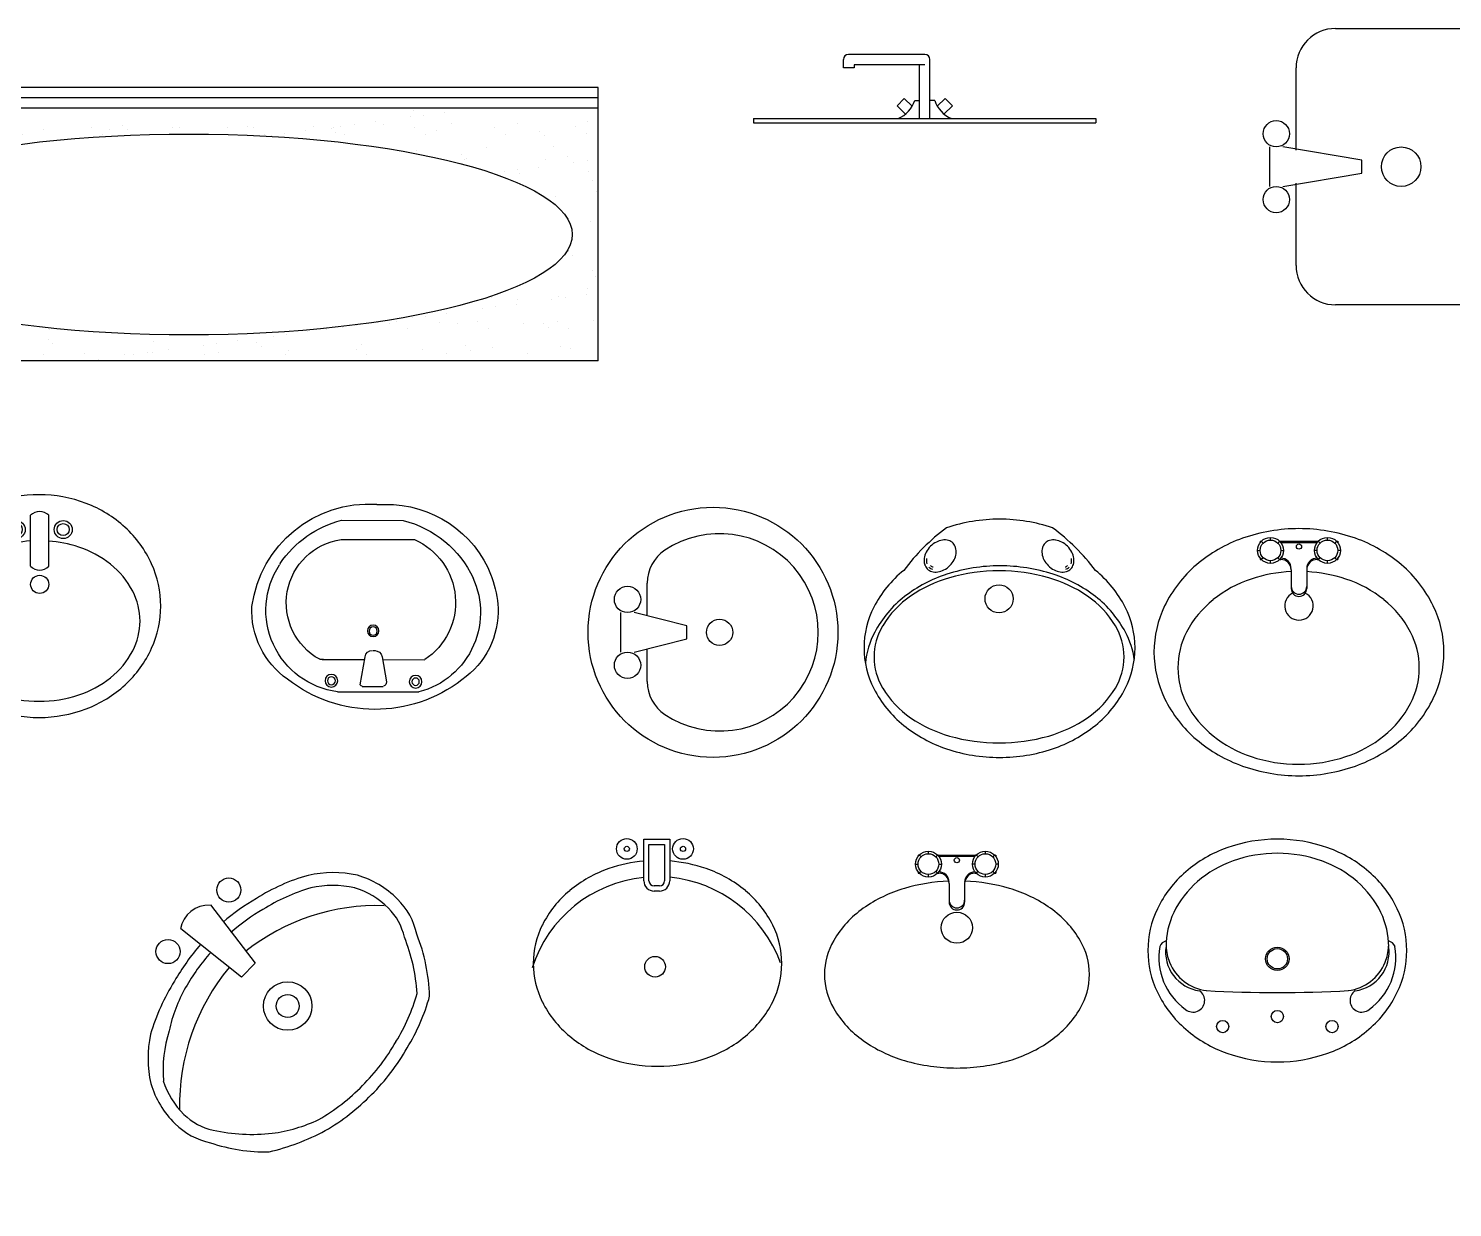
# Model space of a CAD drawing. Extents: x -42728 to 99010, y -18674 to 47645.
# Drawn here: x 48852 to 51602, y 40167 to 42442 of the extents above; entities that cross this region are included whole.
import ezdxf

# ---------------------------------------------------------------- set-up
doc = ezdxf.new("R2010")
doc.units = 0
doc.header["$LTSCALE"] = 100
doc.header["$MEASUREMENT"] = 0
doc.layers.get('0').update_dxf_attribs({"linetype": 'CONTINUOUS'})
for name, color, linetype in [('00-ELE', 2, 'CONTINUOUS'), ('1', 1, 'CONTINUOUS'), ('2', 3, 'CONTINUOUS'), ('3', 4, 'CONTINUOUS'), ('6', 6, 'CONTINUOUS'), ('9', 9, 'CONTINUOUS'), ('DIM', 3, 'CONTINUOUS'), ('DOOR', 3, 'CONTINUOUS'), ('FLOOR', 6, 'CONTINUOUS'), ('字体标注', 3, 'CONTINUOUS'), ('家具', 223, 'CONTINUOUS')]:
    doc.layers.add(name, color=color, linetype=linetype)
doc.styles.add('ATT', font='txt')

# ---------------------------------------------------------------- blocks, each defined once
blk = doc.blocks.new('A$C28C16F61')
at = {"layer": 'DIM'}
for p, q in [((239.4, 16.8), (256.5, 144.6)), ((256.5, 144.6), (290.4, 144.8)), ((290.4, 144.8), (305.7, 9.5))]:
    blk.add_line(p, q, dxfattribs=at)
for centre in [(198.2, 21.2), (350, 22)]:
    blk.add_circle(centre, 21.2, dxfattribs=at)
for centre, radius, start, end in [((276.6, 56.8), 395.5, 90.2624, 105.2325), ((276.6, 56.8), 395.5, 75.2924, 90.2624), ((255.8, 91.5), 356.7, 103.4621, 119.4296), ((260, 53), 403.7, 58.1383, 73.1465), ((324.5, 175.4), 333.1, 137.1017, 156.2544), ((270, 182.9), 294.3, 25.9783, 46.3599), ((125.7, 242.2), 125.7, 147.5758, 180.2624), ((429.1, 243.4), 125.7, 0.2624, 32.9491), ((167.3, 242), 167.3, 180.1507, 208.4561), ((387.4, 243.1), 167.4, 332.0016, 0.2983), ((191.7, 273.5), 204.4, 212.9491, 237.4188), ((362.7, 274.1), 204.4, 303.1061, 327.5758), ((254.5, 413.6), 357, 241.0416, 257.003), ((293, 437.5), 380.5, 282.9997, 298.4593), ((274.6, 448.3), 395.5, 255.2924, 265.7507), ((274.6, 448.3), 395.5, 273.7753, 285.2325), ((277.4, 50.1), 49.9, 221.7776, 305.5889)]:
    blk.add_arc(centre, radius, start, end, dxfattribs=at)
at = {"layer": 'DOOR'}
for radius in [42.6, 20.1]:
    blk.add_circle((269, 238.2), radius, dxfattribs=at)
for centre, radius, start, end in [((276.6, 56.8), 373, 90.2624, 105.2325), ((276.6, 56.8), 373, 75.2924, 90.2624), ((255.8, 91.1), 334.6, 103.3286, 119.1499), ((273.6, 149.5), 285.4, 52.8433, 69.9787), ((327.6, 175.1), 313.8, 138.4294, 157.0431), ((238.8, 120.1), 330, 32.9455, 51.0975), ((125.7, 242.2), 103.2, 147.5758, 180.2624), ((429.1, 243.4), 103.2, 0.2624, 32.9491), ((168, 242), 145.5, 180.1339, 207.6299), ((296, 486.8), 371.1, 223.047, 263.3753), ((258.8, 494.6), 378.5, 275.2561, 316.1718), ((386.7, 243.1), 145.6, 332.8151, 0.3012), ((336.4, 332.4), 237.9, 297.7058, 319.0931), ((191.7, 273.5), 181.9, 212.9491, 237.4188), ((254.5, 414), 334.9, 241.3171, 257.1319), ((303.7, 341.5), 262.3, 285.2325, 303.1061), ((274.6, 448.3), 373, 255.2924, 265.9168), ((274.6, 448.3), 373, 273.6151, 285.2325)]:
    blk.add_arc(centre, radius, start, end, dxfattribs=at)
blk = doc.blocks.new('A$C3657777A')
at = {"layer": 'FLOOR', "xscale": 1.1, "yscale": 1.1, "zscale": 1.1, "rotation": 180}
blk.add_blockref('A$C28C16F61', (610.3, 497.5), dxfattribs=at)
blk = doc.blocks.new('X1')
at = {"layer": '2'}
for p, q in [((-18.64847, 138.157582), (-18.64847, 39.75658)), ((16.27873, 138.157582), (16.27873, 39.75658))]:
    blk.add_line(p, q, dxfattribs=at)
blk.add_lwpolyline([(-235, 215, 0.106686), (-217.447894, 133.675389, 0.101516), (-166.170094, 62.972042, 0.09497), (-90.876035, 16.6418, 0.090808), (0, 0, 0.090808), (90.876035, 16.6418, 0.09497), (166.170094, 62.972042, 0.101516), (217.447894, 133.675389, 0.106686), (235, 215, 0.106686), (217.447894, 296.324611, 0.101516), (166.170094, 367.027958, 0.09497), (90.876035, 413.3582, 0.090808), (0, 430, 0.090808), (-90.876035, 413.3582, 0.09497), (-166.170094, 367.027958, 0.101516), (-217.447894, 296.324611, 0.106686)], format="xyb", close=True, dxfattribs=at)
for points in [[(16.27873, 89.309313, 0.062949), (76.489816, 101.035071, 0.088615), (137.885822, 134.165434, 0.105084), (180.937211, 186.349963, 0.120678), (195, 243.766985, 0.120678), (180.937211, 301.184007, 0.105084), (137.885822, 353.368536, 0.088615), (76.489816, 386.498899, 0.079685), (0, 398.766985, 0.079685), (-76.489816, 386.498899, 0.088615), (-137.885822, 353.368536, 0.105084), (-180.937211, 301.184007, 0.120678), (-195, 243.766985, 0.120678)], [(-195, 243.766985, 0.120678), (-180.937211, 186.349963, 0.105084), (-137.885822, 134.165434, 0.088615), (-76.489816, 101.035071, 0.060511), (-18.64847, 89.478949, 0.079685)]]:
    blk.add_lwpolyline(points, format="xyb", dxfattribs=at)
for centre in [(-1.18487, 173.050515), (-46.61377, 67.319389), (44.244031, 67.319389)]:
    blk.add_circle(centre, 17.4636, dxfattribs=at)
for centre, start, end in [((-1.18487, 120.672689), 45.03491, 134.96509), ((-1.18487, 57.241474), 225.03491, 314.96509)]:
    blk.add_arc(centre, 24.712321, start, end, dxfattribs=at)
at = {"layer": '3'}
for centre in [(-46.61377, 67.319389), (44.244031, 67.319389)]:
    blk.add_circle(centre, 11.6424, dxfattribs=at)
blk = doc.blocks.new('WC012')
at = {"layer": '1', "rotation": 90}
blk.add_blockref('X1', (190.5, -0.3), dxfattribs=at)
blk = doc.blocks.new('P15LAV05')
at = {"color": 0, "linetype": 'ByBlock'}
for p, q in [((114.3, 31.8), (114.3, 95)), ((63.5, -38.1), (63.5, 38.1)), ((190.5, 12.7), (88.9, 38.1)), ((190.5, -12.7), (190.5, 12.7)), ((88.9, -38.1), (190.5, -12.7)), ((114.3, -95), (114.3, -31.8))]:
    blk.add_line(p, q, dxfattribs=at)
for centre, radius in [((241.3, 0), 241.3), ((76.2, 63.5), 25.4), ((254, 0), 25.4), ((76.2, -63.5), 25.4)]:
    blk.add_circle(centre, radius, dxfattribs=at)
for centre, radius, start, end in [((254, 0), 190.5, 236.251, 123.749), ((190.5, 95), 76.2, 123.749, 180), ((190.5, -95), 76.2, 180, 236.251)]:
    blk.add_arc(centre, radius, start, end, dxfattribs=at)
at = {"color": 0, "linetype": 'ByBlock', "style": 'ATT'}
for tag, p, flags in [('ITEM', (0, -457.2), 3), ('ROOM_NUMBER', (0, -685.8), 1)]:
    blk.add_attdef(tag, p, '', height=152.4, dxfattribs=dict(at, flags=flags))
blk = doc.blocks.new('A$C354174B8')
at = {"color": 8}
for p, q in [((303.3, 362.6), (183.7, 362.6)), ((309.7, 31.5), (152.6, 31.5))]:
    blk.add_line(p, q, dxfattribs=at)
at = {"color": 0}
for p, q in [((303.1, 325.5), (162.2, 325.5)), ((222.9, 93.9), (141.4, 93.9)), ((339.7, 93.9), (257.7, 93.9))]:
    blk.add_line(p, q, dxfattribs=at)
at = {"color": 3}
blk.add_line((337, 93.9), (344.3, 93.9), dxfattribs=at)
at = {"color": 0}
for centre, radius in [((241.2, 149.3), 11), ((158.9, 51.3), 12.3), ((321.6, 52.7), 12.2)]:
    blk.add_circle(centre, radius, dxfattribs=at)
at = {"color": 8}
for centre, radius in [((241.2, 148.7), 7.96), ((158.9, 51.3), 7.13), ((321.6, 52.7), 7.68)]:
    blk.add_circle(centre, radius, dxfattribs=at)
at = {"color": 3}
for centre, radius, start, end in [((214.9, 176.5), 216.8, 88.6978, 158.3595), ((236.1, -156.3), 549.7, 90.0971, 91.7047), ((249.6, 166.1), 227.8, 7.4333, 93.637), ((303.1, 321.9), 3.6, 81.4916, 90), ((731.1, 417.4), 339.5, 204.1011, 204.6464), ((193.2, 184.1), 193.4, 159.2438, 177.1519), ((159.4, 211.3), 152.8, 162.815, 164.3059), ((161.6, 188.1), 161.6, 177.3467, 235.2606), ((314.1, 188.1), 161.6, 304.7394, 2.6533), ((237.8, 271.6), 274, 232.1083, 307.8917)]:
    blk.add_arc(centre, radius, start, end, dxfattribs=at)
at = {"color": 8}
for centre, radius, start, end in [((234, 162.7), 206.1, 104.108, 154.3474), ((250.5, 163.4), 206.1, 34.0607, 75.1526), ((289.9, 188.9), 158.6, 277.1645, 33.2408), ((192.6, 185), 158.6, 151.4671, 255.361)]:
    blk.add_arc(centre, radius, start, end, dxfattribs=at)
at = {"color": 0}
for centre, radius, start, end in [((214.6, 204.1), 132.3, 113.3635, 236.3881), ((285.3, 202.9), 123.9, 298.4129, 81.4916)]:
    blk.add_arc(centre, radius, start, end, dxfattribs=at)
at = {"layer": '3', "color": 0}
for p, q in [((241.1, 111.2), (236.6, 111.2)), ((223.9, 99.3), (215.4, 50.7)), ((266.1, 44.7), (256.8, 99.2)), ((261.8, 41.9), (221.3, 41.9))]:
    blk.add_line(p, q, dxfattribs=at)
for centre, radius, start, end in [((238.1, 96.8), 14.4, 90, 170.1277), ((242.6, 96.8), 14.4, 9.6664, 90), ((222.5, 49.5), 7.2, 170.1277, 256.7067), ((260.6, 49.4), 7.2, 283.0797, 318.977)]:
    blk.add_arc(centre, radius, start, end, dxfattribs=at)
blk = doc.blocks.new('A$C52DD5AB8')
at = {"ltscale": 4}
blk.add_blockref('A$C354174B8', (0, 2.4), dxfattribs=at)
blk = doc.blocks.new('A$C62943940')
at = {"layer": '6', "rotation": 270.1858314466301}
blk.add_blockref('A$C52DD5AB8', (-0.8, 474.8), dxfattribs=at)
blk = doc.blocks.new('A$C07CE0D6B')
at = {"rotation": 90}
blk.add_blockref('A$C62943940', (475.4, -6.4), dxfattribs=at)
blk = doc.blocks.new('A$C69CD7568')
at = {"ltscale": 4, "rotation": 180}
blk.add_blockref('A$C07CE0D6B', (475.4, 389.4), dxfattribs=at)
blk = doc.blocks.new('A$C7C367B49')
at = {"layer": '家具', "rotation": 180}
blk.add_blockref('A$C69CD7568', (475.4, 389.4), dxfattribs=at)
blk = doc.blocks.new('A$C72FD7459')
at = {"layer": '家具', "xscale": -1, "rotation": 90}
blk.add_blockref('A$C7C367B49', (389.4, 475.4), dxfattribs=at)
blk = doc.blocks.new('A$C715A47BB')
at = {"layer": '字体标注', "rotation": 270}
blk.add_blockref('A$C72FD7459', (0, 395.8), dxfattribs=at)
blk = doc.blocks.new('A$C57666184')
for p, q in [((1581, 527.5), (0, 527.5)), ((0, 0), (0, 527.5)), ((1581, 0), (1581, 527.5)), ((1581, 507.5), (0, 507.5)), ((1581, 487.5), (0, 487.5)), ((45.1, 485.1), (45.1, 485.1)), ((230.3, 470.2), (230.3, 470.2)), ((256.3, 473.6), (256.3, 473.6)), ((297, 479), (297, 479)), ((1218.5, 470.8), (1218.5, 470.8)), ((1224.7, 484), (1224.7, 484)), ((1244.6, 474.3), (1244.6, 474.3)), ((1285.2, 479.6), (1285.2, 479.6)), ((27.8, 443.5), (27.8, 443.5)), ((58.9, 462.6), (58.9, 462.6)), ((95.7, 452.5), (95.7, 452.5)), ((115.7, 440.5), (115.7, 440.5)), ((121.7, 455.9), (121.7, 455.9)), ((136.2, 448.9), (136.2, 448.9)), ((162.4, 461.3), (162.4, 461.3)), ((259, 460.8), (259, 460.8)), ((268.2, 452.4), (268.2, 452.4)), ((291.9, 449.2), (291.9, 449.2)), ((378.7, 444.7), (378.7, 444.7)), ((447.6, 449.5), (447.6, 449.5)), ((462, 456.4), (462, 456.4)), ((509.5, 446.4), (509.5, 446.4)), ((603.3, 449.7), (603.3, 449.7)), ((637.4, 445.8), (637.4, 445.8)), ((662.1, 454.7), (662.1, 454.7)), ((671.3, 446.2), (671.3, 446.2)), ((759, 450), (759, 450)), ((772.5, 450.7), (772.5, 450.7)), ((865.1, 450.3), (865.1, 450.3)), ((903.4, 452.3), (903.4, 452.3)), ((914.7, 450.3), (914.7, 450.3)), ((1016, 444.2), (1016, 444.2)), ((1031.3, 451.7), (1031.3, 451.7)), ((1065.2, 448.6), (1065.2, 448.6)), ((1070.4, 450.6), (1070.4, 450.6)), ((1074.4, 440.1), (1074.4, 440.1)), ((1083.9, 453.1), (1083.9, 453.1)), ((1110, 456.5), (1110, 456.5)), ((1150.6, 461.9), (1150.6, 461.9)), ((1166.3, 456.6), (1166.3, 456.6)), ((1226.1, 450.9), (1226.1, 450.9)), ((1268.2, 444.1), (1268.2, 444.1)), ((1297.2, 458.2), (1297.2, 458.2)), ((1381.8, 451.2), (1381.8, 451.2)), ((1425.1, 457.6), (1425.1, 457.6)), ((1468.3, 442.4), (1468.3, 442.4)), ((1537.5, 451.4), (1537.5, 451.4)), ((1560.1, 462.5), (1560.1, 462.5)), ((1.5, 435.2), (1.5, 435.2)), ((108.7, 416.9), (108.7, 416.9)), ((157.3, 435.5), (157.3, 435.5)), ((243.6, 439.9), (243.6, 439.9)), ((313, 435.7), (313, 435.7)), ((468.7, 436), (468.7, 436)), ((624.4, 436.3), (624.4, 436.3)), ((935.8, 436.9), (935.8, 436.9)), ((949.4, 435.4), (949.4, 435.4)), ((975.4, 438.8), (975.4, 438.8)), ((1091.5, 437.2), (1091.5, 437.2)), ((1247.2, 437.4), (1247.2, 437.4)), ((1402.9, 437.7), (1402.9, 437.7)), ((1477.5, 434), (1477.5, 434)), ((1495.7, 413), (1495.7, 413)), ((1558.6, 438), (1558.6, 438)), ((48.3, 388.7), (48.3, 388.7)), ((77.5, 386.8), (77.5, 386.8)), ((117.9, 408.5), (117.9, 408.5)), ((183.3, 393.6), (183.3, 393.6)), ((233.2, 387.1), (233.2, 387.1)), ((311.7, 412.5), (311.7, 412.5)), ((314.2, 395.3), (314.2, 395.3)), ((1229.8, 406.5), (1229.8, 406.5)), ((1318, 398.5), (1318, 398.5)), ((1323.1, 389.1), (1323.1, 389.1)), ((1327.2, 390.1), (1327.2, 390.1)), ((1364.8, 411.4), (1364.8, 411.4)), ((1478.8, 389.4), (1478.8, 389.4)), ((1521, 394.1), (1521, 394.1)), ((1559.8, 386.3), (1559.8, 386.3)), ((161.4, 368.6), (161.4, 368.6)), ((1399.2, 365.2), (1399.2, 365.2)), ((1425.2, 368.6), (1425.2, 368.6)), ((1428.3, 361.3), (1428.3, 361.3)), ((1465.9, 373.9), (1465.9, 373.9)), ((1533.8, 382.9), (1533.8, 382.9)), ((1563.3, 366.2), (1563.3, 366.2)), ((118.9, 344.1), (118.9, 344.1)), ((1570.7, 348.5), (1570.7, 348.5)), ((1580, 340.1), (1580, 340.1)), ((7.2, 311.4), (7.2, 311.4)), ((11.1, 324.8), (11.1, 324.8)), ((20.8, 323.4), (20.8, 323.4)), ((33.3, 314.8), (33.3, 314.8)), ((41.9, 310), (41.9, 310)), ((73.9, 320.1), (73.9, 320.1)), ((1498.8, 316.7), (1498.8, 316.7)), ((1577.9, 326.2), (1577.9, 326.2)), ((51.4, 292.4), (51.4, 292.4)), ((60.9, 279.2), (60.9, 279.2)), ((1566.4, 269.8), (1566.4, 269.8)), ((1579.9, 259.5), (1579.9, 259.5)), ((54.6, 196.1), (54.6, 196.1)), ((61.2, 198.2), (61.2, 198.2)), ((1522.9, 210.7), (1522.9, 210.7)), ((1532.1, 202.3), (1532.1, 202.3)), ((53.3, 188), (53.3, 188)), ((82.3, 184.8), (82.3, 184.8)), ((1569.6, 173.5), (1569.6, 173.5)), ((13, 141.4), (13, 141.4)), ((125.2, 151.5), (125.2, 151.5)), ((1559.6, 139), (1559.6, 139)), ((1575.6, 162.4), (1575.6, 162.4)), ((2.5, 136.1), (2.5, 136.1)), ((22.2, 132.9), (22.2, 132.9)), ((158.2, 136.4), (158.2, 136.4)), ((1374.3, 122.3), (1374.3, 122.3)), ((1425.3, 118.5), (1425.3, 118.5)), ((1491.4, 118.4), (1491.4, 118.4)), ((1505.1, 124), (1505.1, 124)), ((1517.4, 121.8), (1517.4, 121.8)), ((1558.1, 127.2), (1558.1, 127.2)), ((57.7, 99.7), (57.7, 99.7)), ((65.7, 93.1), (65.7, 93.1)), ((192.8, 104.6), (192.8, 104.6)), ((260, 85.7), (260, 85.7)), ((265.8, 91.3), (265.8, 91.3)), ((275, 82.9), (275, 82.9)), ((300.7, 91.1), (300.7, 91.1)), ((1222.2, 83), (1222.2, 83)), ((1248.3, 86.4), (1248.3, 86.4)), ((1288.9, 91.7), (1288.9, 91.7)), ((1356.8, 100.7), (1356.8, 100.7)), ((1382.9, 104.1), (1382.9, 104.1)), ((1423.5, 109.5), (1423.5, 109.5)), ((31.5, 55.7), (31.5, 55.7)), ((99.4, 64.6), (99.4, 64.6)), ((101.6, 73), (101.6, 73)), ((122.7, 59.6), (122.7, 59.6)), ((125.5, 68), (125.5, 68)), ((128.3, 55.1), (128.3, 55.1)), ((166.1, 73.4), (166.1, 73.4)), ((234, 82.3), (234, 82.3)), ((257.3, 73.3), (257.3, 73.3)), ((278.4, 59.8), (278.4, 59.8)), ((391.3, 59.4), (391.3, 59.4)), ((413, 73.6), (413, 73.6)), ((434.1, 60.1), (434.1, 60.1)), ((522.1, 61), (522.1, 61)), ((1019.7, 56.3), (1019.7, 56.3)), ((1056.9, 61.3), (1056.9, 61.3)), ((1087.7, 65.2), (1087.7, 65.2)), ((1113.7, 68.7), (1113.7, 68.7)), ((1154.3, 74), (1154.3, 74)), ((1178.9, 71.2), (1178.9, 71.2)), ((1191.6, 75), (1191.6, 75)), ((1212.6, 61.5), (1212.6, 61.5)), ((1275, 74.6), (1275, 74.6)), ((1309.8, 72.9), (1309.8, 72.9)), ((1347.3, 75.3), (1347.3, 75.3)), ((1368.3, 61.8), (1368.3, 61.8)), ((1437.7, 72.3), (1437.7, 72.3)), ((1475.1, 72.9), (1475.1, 72.9)), ((1484.3, 64.5), (1484.3, 64.5)), ((1503, 75.5), (1503, 75.5)), ((1524.1, 62.1), (1524.1, 62.1)), ((1572.7, 77.1), (1572.7, 77.1)), ((115.5, 47.5), (115.5, 47.5)), ((124.7, 39), (124.7, 39)), ((256.2, 54.5), (256.2, 54.5)), ((318.5, 43), (318.5, 43)), ((518.6, 41.3), (518.6, 41.3)), ((527.8, 32.9), (527.8, 32.9)), ((721.6, 36.9), (721.6, 36.9)), ((818.5, 29.8), (818.5, 29.8)), ((844.5, 33.2), (844.5, 33.2)), ((885.2, 38.6), (885.2, 38.6)), ((921.7, 35.2), (921.7, 35.2)), ((953.1, 47.5), (953.1, 47.5)), ((979.1, 50.9), (979.1, 50.9)), ((1124.7, 30.8), (1124.7, 30.8)), ((1324.8, 29), (1324.8, 29)), ((1508.3, 27.7), (1508.3, 27.7)), ((42.9, 10.9), (42.9, 10.9)), ((60.9, 3.4), (60.9, 3.4)), ((195.9, 8.2), (195.9, 8.2)), ((198.6, 11.2), (198.6, 11.2)), ((326.8, 9.9), (326.8, 9.9)), ((354.3, 11.5), (354.3, 11.5)), ((454.7, 9.3), (454.7, 9.3)), ((510, 11.8), (510, 11.8)), ((589.7, 14.2), (589.7, 14.2)), ((616, 3.1), (616, 3.1)), ((665.7, 12.1), (665.7, 12.1)), ((683.9, 12.1), (683.9, 12.1)), ((709.9, 15.5), (709.9, 15.5)), ((720.6, 15.8), (720.6, 15.8)), ((750.6, 20.9), (750.6, 20.9)), ((821.4, 12.3), (821.4, 12.3)), ((848.5, 15.2), (848.5, 15.2)), ((930.9, 26.7), (930.9, 26.7)), ((977.1, 12.6), (977.1, 12.6)), ((983.6, 20.1), (983.6, 20.1)), ((1114.5, 21.7), (1114.5, 21.7)), ((1132.8, 12.9), (1132.8, 12.9)), ((1242.4, 21.1), (1242.4, 21.1)), ((1288.5, 13.2), (1288.5, 13.2)), ((1334, 20.6), (1334, 20.6)), ((1377.4, 26), (1377.4, 26)), ((1444.3, 13.5), (1444.3, 13.5)), ((1527.8, 24.6), (1527.8, 24.6)), ((964.3, 0), (0, 0)), ((1071.8, 0), (964.3, 0)), ((1581, 0), (1071.8, 0))]:
    blk.add_line(p, q)
blk.add_ellipse((790.5, 243.8), major_axis=(-740.5, 0), ratio=0.261656)
blk = doc.blocks.new('A$C60485125')
for p, q in [((215.8, 438.2), (265.8, 438.2)), ((215.8, 358.2), (215.8, 438.2)), ((225.8, 428.2), (255.8, 428.2)), ((225.8, 358.2), (225.8, 428.2)), ((255.8, 428.2), (255.8, 358.2)), ((265.8, 438.2), (265.8, 358.2)), ((245.8, 348.2), (235.8, 348.2)), ((245.8, 338.2), (235.8, 338.2))]:
    blk.add_line(p, q)
for centre, radius in [((183, 419.7), 20), ((183, 419.7), 5), ((291.5, 419.7), 20), ((291.5, 419.7), 5), ((237.5, 192.3), 20)]:
    blk.add_circle(centre, radius)
for centre, radius, start, end in [((242.3, 108.2), 289.1, 95.2633, 108.9264), ((242.3, 108.2), 289.1, 71.0736, 85.3408), ((241.6, 112.4), 253.7, 95.8423, 162.1997), ((227.1, 152.5), 242.3, 108.9264, 129.6184), ((235.8, 358.2), 20, 180, 270), ((235.8, 358.2), 10, 180, 270), ((245.8, 358.2), 20, 270, 0), ((245.8, 358.2), 10, 270, 0), ((241.6, 112.4), 253.7, 20.0779, 84.5338), ((257.5, 152.5), 242.3, 50.3816, 71.0736), ((203.8, 180.6), 205.7, 129.6184, 153.418), ((280.8, 180.6), 205.7, 26.582, 50.3816), ((167.8, 198.6), 165.5, 153.418, 180), ((316.8, 198.6), 165.5, 360, 26.582), ((167.8, 198.6), 165.5, 180, 206.582), ((316.8, 198.6), 165.5, 333.418, 360), ((203.8, 216.6), 205.7, 206.582, 230.3816), ((280.8, 216.6), 205.7, 309.6184, 333.418), ((227.1, 244.8), 242.3, 230.3816, 251.0736), ((257.5, 244.8), 242.3, 288.9264, 309.6184), ((242.3, 289.1), 289.1, 251.0736, 270), ((242.3, 289.1), 289.1, 270, 288.9264)]:
    blk.add_arc(centre, radius, start, end)
blk = doc.blocks.new('A$C2DC413F2')
blk.add_circle((260.8, 306.2), 27.1)
for centre, radius, start, end in [((400.6, 118), 405, 126.5847, 143.1199), ((261.7, 137), 322.9, 90, 108.5071), ((261.7, 137), 322.9, 71.4929, 90), ((122.9, 118), 405, 36.8801, 53.4153), ((161.4, 374.5), 46.7, 117.7306, 134.9885), ((156.5, 383.8), 36.2, 98.1186, 117.7306), ((155.4, 391.6), 28.3, 73.8997, 98.1186), ((157.7, 399.6), 20, 44.9885, 73.8997), ((157.7, 399.6), 20, 16.0773, 44.9885), ((363.8, 399.6), 20, 135.0115, 163.9227), ((363.8, 399.6), 20, 106.1003, 135.0115), ((366.1, 391.6), 28.3, 81.8814, 106.1003), ((365, 383.8), 36.2, 62.2694, 81.8814), ((360.1, 374.5), 46.7, 45.0115, 62.2694), ((152.1, 379.4), 36.2, 152.2465, 171.8584), ((161.4, 374.5), 46.7, 134.9885, 152.2465), ((141.9, 398.4), 36.2, 332.2465, 351.8584), ((149.7, 397.3), 28.3, 351.8584, 16.0773), ((371.8, 397.3), 28.3, 163.9227, 188.1416), ((379.6, 398.4), 36.2, 188.1416, 207.7535), ((379.6, 398.4), 36.2, 188.1416, 207.7535), ((360.1, 374.5), 46.7, 27.7535, 45.0115), ((369.4, 379.4), 36.2, 8.1416, 27.7535), ((215.4, 189.4), 220.8, 128.9423, 152.8619), ((144.3, 380.5), 28.3, 171.8584, 196.0773), ((136.3, 378.2), 20, 196.0773, 224.9885), ((144.3, 380.5), 23.8, 171.8584, 196.0773), ((136.3, 378.2), 20, 224.9885, 253.8997), ((136.3, 378.2), 15.5, 224.9885, 253.8997), ((136.3, 378.2), 11, 224.9885, 253.8997), ((138.6, 386.2), 28.3, 253.8997, 278.1186), ((137.5, 394.1), 36.2, 278.1186, 297.7306), ((132.6, 403.3), 46.7, 297.7306, 314.9885), ((262.7, 35.7), 334.2, 90, 107.8572), ((260.8, 10.5), 349.7, 90, 105.9064), ((132.6, 403.3), 46.7, 314.9885, 332.2465), ((260.8, 10.5), 349.7, 74.0936, 90), ((262.7, 35.7), 334.2, 72.1428, 90), ((388.9, 403.3), 46.7, 207.7535, 225.0115), ((388.9, 403.3), 46.7, 225.0115, 242.2694), ((384, 394.1), 36.2, 242.2694, 261.8814), ((382.9, 386.2), 28.3, 261.8814, 286.1003), ((385.2, 378.2), 11, 286.1003, 315.0115), ((385.2, 378.2), 11, 286.1003, 315.0115), ((385.2, 378.2), 15.5, 286.1003, 315.0115), ((385.2, 378.2), 20, 286.1003, 315.0115), ((385.2, 378.2), 20, 315.0115, 343.9227), ((377.2, 380.5), 23.8, 343.9227, 8.1416), ((377.2, 380.5), 28.3, 343.9227, 8.1416), ((308, 189.4), 220.8, 27.1381, 51.0577), ((241.9, 100.1), 266.5, 107.8572, 127.875), ((235, 100.8), 255.8, 105.9064, 124.528), ((286.5, 100.8), 255.8, 55.472, 74.0936), ((283.5, 100.1), 266.5, 52.125, 72.1428), ((210.1, 141), 214.7, 127.875, 151.962), ((195.7, 158), 186.4, 124.528, 148.9498), ((325.8, 158), 186.4, 31.0502, 55.472), ((315.3, 141), 214.7, 28.038, 52.125), ((172.2, 211.5), 172.2, 152.8619, 180), ((351.2, 211.5), 172.2, 0, 27.1381), ((135.7, 194.1), 116.4, 148.9498, 180), ((385.8, 194.1), 116.4, 0, 31.0502), ((161.2, 167.1), 159.3, 151.962, 174.7358), ((364.2, 167.1), 159.3, 7.8619, 28.038), ((172.2, 211.5), 172.2, 180, 207.1381), ((135.7, 194.1), 116.4, 180, 211.0502), ((385.8, 194.1), 116.4, 328.9498, 0), ((351.2, 211.5), 172.2, 332.8619, 360), ((215.4, 233.6), 220.8, 207.1381, 231.0577), ((195.7, 230.2), 186.4, 211.0502, 235.472), ((325.8, 230.2), 186.4, 304.528, 328.9498), ((308, 233.6), 220.8, 308.9423, 332.8619), ((243.5, 268.4), 265.4, 231.0577, 251.4929), ((235, 287.4), 255.8, 235.472, 254.0936), ((286.5, 287.4), 255.8, 285.9064, 304.528), ((280, 268.4), 265.4, 288.5071, 308.9423), ((260.8, 377.7), 349.7, 254.0936, 270), ((260.8, 377.7), 349.7, 270, 285.9064), ((261.7, 322.9), 322.9, 251.4929, 270), ((261.7, 322.9), 322.9, 270, 288.5071)]:
    blk.add_arc(centre, radius, start, end)
blk = doc.blocks.new('A$C1034663C')
for p, q in [((200.8, 413.6), (200.8, 418.6)), ((310.8, 413.6), (310.8, 418.6)), ((175.8, 393.6), (180.8, 393.6)), ((180.8, 411.1), (183, 411.1)), ((180.8, 411.1), (180.8, 408.6)), ((183.2, 411.3), (186.7, 407.8)), ((218.5, 411.3), (215, 407.8)), ((218.7, 411.1), (293, 411.1)), ((220.8, 408.6), (290.8, 408.6)), ((220.8, 393.6), (225.8, 393.6)), ((290.8, 393.6), (285.8, 393.6)), ((293.2, 411.3), (296.7, 407.8)), ((328.5, 411.3), (325, 407.8)), ((328.7, 411.1), (330.8, 411.1)), ((330.8, 411.1), (330.8, 408.6)), ((335.8, 393.6), (330.8, 393.6)), ((180.8, 378.6), (180.8, 376.1)), ((180.8, 376.1), (183, 376.1)), ((186.7, 379.5), (183.2, 375.9)), ((200.8, 368.6), (200.8, 373.6)), ((215, 379.5), (218.5, 375.9)), ((218.7, 376.1), (220.8, 376.1)), ((290.8, 376.1), (293, 376.1)), ((296.7, 379.5), (293.2, 375.9)), ((310.8, 368.6), (310.8, 373.6)), ((325, 379.5), (328.5, 375.9)), ((328.7, 376.1), (330.8, 376.1)), ((330.8, 378.6), (330.8, 376.1)), ((240.8, 356.1), (240.8, 320)), ((270.8, 356.1), (270.8, 320))]:
    blk.add_line(p, q)
for centre, radius in [((200.8, 393.6), 25), ((200.8, 393.6), 20), ((310.8, 393.6), 25), ((310.8, 393.6), 20), ((255.8, 401.1), 5), ((255.8, 270.8), 30.1)]:
    blk.add_circle(centre, radius)
for centre, radius, start, end in [((255.8, -0.2), 361.3, 92.467, 106.2949), ((220.8, 358.6), 20, 0, 90), ((220.8, 356.1), 20, 0, 90), ((290.8, 358.6), 20, 90, 180), ((290.8, 356.1), 20, 90, 180), ((255.8, -0.2), 361.3, 73.7051, 87.533), ((229.9, 88.7), 268.7, 106.2949, 125.2119), ((281.8, 88.7), 268.7, 54.7881, 73.7051), ((190.2, 145), 199.8, 125.2119, 149.5901), ((255.8, 324.1), 15, 180, 0), ((255.8, 320), 15, 180, 0), ((321.5, 145), 199.8, 30.4099, 54.7881), ((129.5, 180.6), 129.5, 149.5902, 180), ((382.2, 180.6), 129.5, 0, 30.4098), ((129.5, 180.6), 129.5, 180, 210.4098), ((382.2, 180.6), 129.5, 329.5902, 360), ((190.2, 216.2), 199.8, 210.4099, 234.7881), ((321.5, 216.2), 199.8, 305.2119, 329.5901), ((229.9, 272.4), 268.7, 234.7881, 253.7051), ((281.8, 272.4), 268.7, 286.2949, 305.2119), ((255.8, 361.3), 361.3, 253.7051, 270), ((255.8, 361.3), 361.3, 270, 286.2949)]:
    blk.add_arc(centre, radius, start, end)
blk = doc.blocks.new('A$C3E2F38E0')
for p, q in [((205, 452.4), (207.1, 452.4)), ((205, 452.4), (205, 449.9)), ((207.3, 452.5), (210.9, 449)), ((225, 454.9), (225, 459.9)), ((242.7, 452.5), (239.1, 449)), ((242.9, 452.4), (317.1, 452.4)), ((245, 449.9), (315, 449.9)), ((317.3, 452.5), (320.9, 449)), ((335, 454.9), (335, 459.9)), ((352.7, 452.5), (349.1, 449)), ((352.9, 452.4), (355, 452.4)), ((355, 452.4), (355, 449.9)), ((200, 434.9), (205, 434.9)), ((205, 419.9), (205, 417.4)), ((205, 417.4), (207.1, 417.4)), ((210.9, 420.7), (207.3, 417.2)), ((225, 409.9), (225, 414.9)), ((239.1, 420.7), (242.7, 417.2)), ((242.9, 417.4), (245, 417.4)), ((245, 434.9), (250, 434.9)), ((315, 434.9), (310, 434.9)), ((315, 417.4), (317.1, 417.4)), ((320.9, 420.7), (317.3, 417.2)), ((335, 409.9), (335, 414.9)), ((349.1, 420.7), (352.7, 417.2)), ((352.9, 417.4), (355, 417.4)), ((360, 434.9), (355, 434.9)), ((355, 419.9), (355, 417.4)), ((265, 397.4), (265, 361.2)), ((295, 397.4), (295, 361.2))]:
    blk.add_line(p, q)
for centre, radius in [((225, 434.9), 25), ((225, 434.9), 20), ((280, 442.4), 5), ((335, 434.9), 25), ((335, 434.9), 20)]:
    blk.add_circle(centre, radius)
for centre, radius, start, end in [((280, 149), 327.9, 89.9999, 109.4322), ((280, 149), 327.9, 70.5678, 90.0001), ((264.6, 192.8), 281.5, 109.4322, 130.4211), ((295.4, 192.8), 281.5, 49.5789, 70.5678), ((245, 399.9), 20, 0, 90), ((245, 397.4), 20, 0, 90), ((315, 399.9), 20, 90, 180), ((315, 397.4), 20, 90, 180), ((240.8, 220.6), 244.9, 130.4211, 154.0647), ((279.2, 103.2), 291.1, 92.8021, 108.2982), ((279.2, 103.2), 291.1, 71.7018, 86.8944), ((319.2, 220.6), 244.9, 25.9353, 49.5789), ((262.2, 154.7), 236.9, 108.2981, 128.6018), ((280, 365.4), 15, 180, 0), ((280, 361.2), 15, 180, 0), ((296.2, 154.7), 236.9, 51.3982, 71.7019), ((236.1, 187.4), 195, 128.6018, 152.5777), ((280, 327.8), 27.5, 116.3454, 63.6546), ((322.4, 187.4), 195, 27.4223, 51.3982), ((204.1, 238.5), 204.1, 154.0647, 180), ((355.9, 238.5), 204.1, 360, 25.9354), ((195.9, 208.2), 149.8, 152.5778, 180), ((362.5, 208.2), 149.8, 0, 27.4222), ((204.1, 238.5), 204.1, 180, 205.9354), ((355.9, 238.5), 204.1, 334.0646, 0), ((195.9, 208.2), 149.8, 180, 207.4222), ((362.5, 208.2), 149.8, 332.5778, 360), ((240.8, 256.3), 244.9, 205.9353, 229.5789), ((236.1, 229.1), 195, 207.4223, 231.3982), ((322.4, 229.1), 195, 308.6018, 332.5777), ((319.2, 256.3), 244.9, 310.4211, 334.0647), ((264.6, 284.2), 281.5, 229.5789, 250.5678), ((262.2, 261.8), 236.9, 231.3982, 251.7019), ((296.2, 261.8), 236.9, 288.2981, 308.6018), ((295.4, 284.2), 281.5, 289.4322, 310.4211), ((279.2, 313.2), 291.1, 251.7018, 270), ((279.2, 313.2), 291.1, 270, 288.2982), ((280, 327.9), 327.9, 250.5678, 270.0001), ((280, 327.9), 327.9, 269.9999, 289.4322)]:
    blk.add_arc(centre, radius, start, end)
blk = doc.blocks.new('A$C4F1D0FA6')
for centre, radius in [((250, 199), 22.6), ((250, 199), 19.6), ((250, 87.5), 11.8), ((144.4, 68.2), 11.8), ((355.6, 68.2), 11.8)]:
    blk.add_circle(centre, radius)
for centre, radius, start, end in [((236.9, 176.7), 251.1, 109.6071, 130.6955), ((250, 140), 290, 90, 109.6071), ((250, 140), 290, 70.3929, 90), ((263.1, 176.7), 251.1, 49.3045, 70.3929), ((236.9, 184.4), 216.1, 109.6071, 130.6955), ((250, 147.7), 255, 90, 109.6071), ((250, 147.7), 255, 70.3929, 90), ((263.1, 184.4), 216.1, 49.3045, 70.3929), ((216.8, 200), 220.3, 130.6955, 154.2825), ((283.2, 200), 220.3, 25.7175, 49.3045), ((216.8, 207.7), 185.3, 130.6955, 154.2825), ((283.2, 207.7), 185.3, 25.7175, 49.3045), ((185.8, 215), 185.8, 154.2825, 180), ((185.8, 215), 185.8, 154.2825, 180), ((185.8, 222.7), 150.8, 154.2825, 180), ((185.8, 222.7), 150.8, 154.2825, 180), ((314.2, 222.7), 150.8, 0, 25.7175), ((314.2, 215), 185.8, 0, 25.7175), ((144, 201.7), 123, 170.1686, 234.6601), ((38.1, 217.4), 16.2, 99.5088, 161.0559), ((109.2, 211.8), 75, 171.4351, 262.5741), ((129.8, 228.1), 94.9, 182.9295, 202.1103), ((129.8, 228.1), 94.9, 182.9295, 202.1103), ((390.8, 211.8), 75, 277.4259, 8.5649), ((356, 201.7), 123, 305.3399, 9.8314), ((370.2, 228.1), 94.9, 337.8897, 357.0705), ((461.9, 217.4), 16.2, 18.9441, 80.4912), ((185.8, 215), 185.8, 180, 205.7175), ((185.8, 215), 185.8, 180, 205.7175), ((314.2, 215), 185.8, 334.2825, 0), ((123.7, 225.4), 88.3, 202.0045, 263.0688), ((123.7, 225.4), 88.3, 202.0045, 263.0688), ((376.3, 225.4), 88.3, 276.9312, 337.9955), ((250, 2528.2), 2394.4, 266.7068, 273.2932), ((216.8, 230), 220.3, 205.7175, 229.3045), ((87.2, 118.6), 22.5, 230.0754, 57.0101), ((412.8, 118.6), 22.5, 122.9899, 309.9246), ((283.2, 230), 220.3, 310.6955, 334.2825), ((236.9, 253.3), 251.1, 229.3045, 250.3929), ((263.1, 253.3), 251.1, 289.6071, 310.6955), ((250, 290), 290, 250.3929, 270), ((250, 290), 290, 270, 289.6071)]:
    blk.add_arc(centre, radius, start, end)
blk = doc.blocks.new('A$C7DEC2FC7')
at = {"layer": '9'}
for p, q in [((173.6, 106.5), (173.6, 122.1)), ((330.8, 132.1), (183.6, 132.1)), ((194.6, 111.9), (194.6, 106.5)), ((330.8, 111.9), (194.6, 111.9)), ((320.6, 8.5), (320.6, 111.9)), ((340.9, 8.5), (340.9, 122)), ((194.6, 106.5), (173.6, 106.5)), ((277.4, 32.7), (291.2, 47.2)), ((293.7, 17.1), (277.4, 32.7)), ((306.7, 32.4), (291.2, 47.2)), ((311.5, 43.3), (320.6, 43.3)), ((350, 43.3), (340.9, 43.3)), ((354.8, 32.4), (370.4, 47.2)), ((367.8, 17.1), (384.1, 32.7)), ((384.1, 32.7), (370.4, 47.2)), ((0, 8.5), (0, 0)), ((661.5, 8.5), (661.5, 0))]:
    blk.add_line(p, q, dxfattribs=at)
at = {"layer": '9', "color": 5}
for p, q in [((0, 8.5), (661.5, 8.5)), ((0, 0), (661.5, 0))]:
    blk.add_line(p, q, dxfattribs=at)
at = {"layer": '9'}
for centre, radius, start, end in [((183.6, 122.1), 10, 90, 180), ((330.8, 122), 10.1, 0, 90), ((258.2, 60.3), 55.9, 292.2283, 342.3238), ((403.3, 60.3), 55.9, 197.6762, 247.7717)]:
    blk.add_arc(centre, radius, start, end, dxfattribs=at)
blk = doc.blocks.new('A$C2FDE517F')
at = {"layer": '00-ELE', "xscale": 0.5, "yscale": 0.5, "zscale": 0.5}
blk.add_blockref('A$C7DEC2FC7', (0, 0), dxfattribs=at)
blk = doc.blocks.new('A$C510F2673')
at = {"linetype": 'ByBlock'}
for p, q in [((139.7, 533.4), (406.4, 533.4)), ((63.5, 298.4), (63.5, 457.2)), ((482.6, 457.2), (482.6, 76.2)), ((12.7, 228.6), (12.7, 304.8)), ((190.5, 279.4), (38.1, 304.8)), ((190.5, 254), (190.5, 279.4)), ((38.1, 228.6), (190.5, 254)), ((63.5, 76.2), (63.5, 234.9)), ((406.4, 0), (139.7, 0))]:
    blk.add_line(p, q, dxfattribs=at)
for centre, radius in [((25.4, 330.2), 25.4), ((266.7, 266.7), 38.1), ((25.4, 203.2), 25.4)]:
    blk.add_circle(centre, radius, dxfattribs=at)
for centre, start, end in [((139.7, 457.2), 90, 180), ((406.4, 457.2), 0, 90), ((139.7, 76.2), 180, 270), ((406.4, 76.2), 270, 0)]:
    blk.add_arc(centre, 76.2, start, end, dxfattribs=at)

msp = doc.modelspace()

# ---------------------------------------------------------------- block references
for name, p in [('A$C510F2673', (51236.48177, 41909.07012)), ('A$C57666184', (48371.15826, 41801.07616)), ('A$C715A47BB', (49283.58429, 41128.23897)), ('P15LAV05', (49932.68921, 41276.96361)), ('A$C2DC413F2', (50465.66678, 41035.44639)), ('A$C3E2F38E0', (51025.6612, 41000.21975)), ('A$C60485125', (49824.5714, 40439.2857)), ('A$C4F1D0FA6', (51013.89892, 40447.82724)), ('A$C1034663C', (50389.2121, 40436.0416))]:
    msp.add_blockref(name, p)
at = {"xscale": 2, "yscale": 2, "zscale": 2}
msp.add_blockref('A$C2FDE517F', (50252.13412, 42260.32002), dxfattribs=at)
for name, p, rotation in [('WC012', (48872.1129, 41352.08527), 90), ('A$C3657777A', (49296.82677, 40166.8086), 45)]:
    msp.add_blockref(name, p, dxfattribs=dict(rotation=rotation))

doc.saveas('drawing.dxf')
